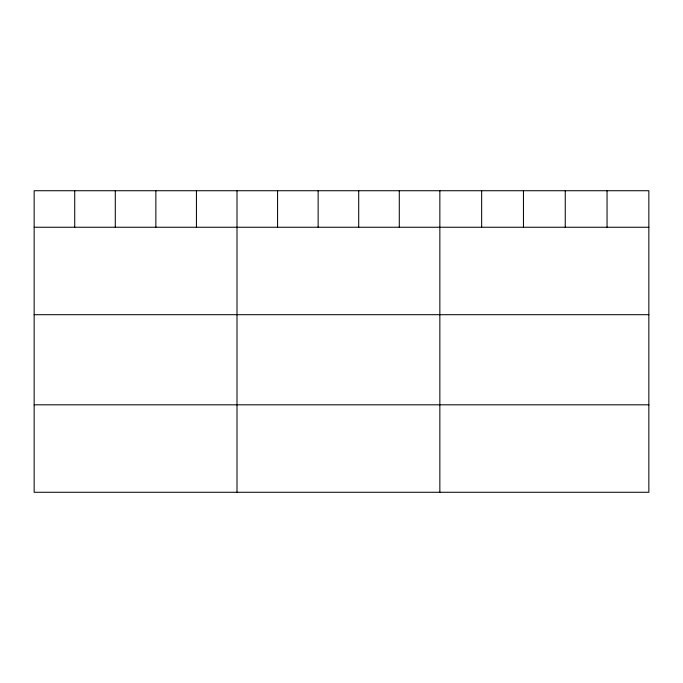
<?xml version="1.0" encoding="UTF-8"?>
<svg xmlns="http://www.w3.org/2000/svg" width="683" height="683" viewBox="0 0 683 683"><rect width="100%" height="100%" fill="white"/><g stroke="black" fill="none" stroke-linecap="round" stroke-linejoin="round"><path stroke-width="1.02" d="M648.85 227.243L648.85 492.272L34.15 492.272L34.15 190.728L648.85 190.728L648.85 227.243L34.15 227.243M34.15 314.701L648.85 314.701M34.15 404.814L648.85 404.814M607.05 190.728L607.05 227.243M565.251 190.728L565.251 227.243M523.451 190.728L523.451 227.243M481.652 190.728L481.652 227.243M439.852 190.728L439.852 492.272M399.282 190.728L399.282 227.243M358.712 190.728L358.712 227.243M318.141 190.728L318.141 227.243M277.571 190.728L277.571 227.243M237.001 190.728L237.001 492.272M196.431 190.728L196.431 227.243M155.861 190.728L155.861 227.243M115.29 190.728L115.29 227.243M74.72 190.728L74.72 227.243"/></g></svg>
